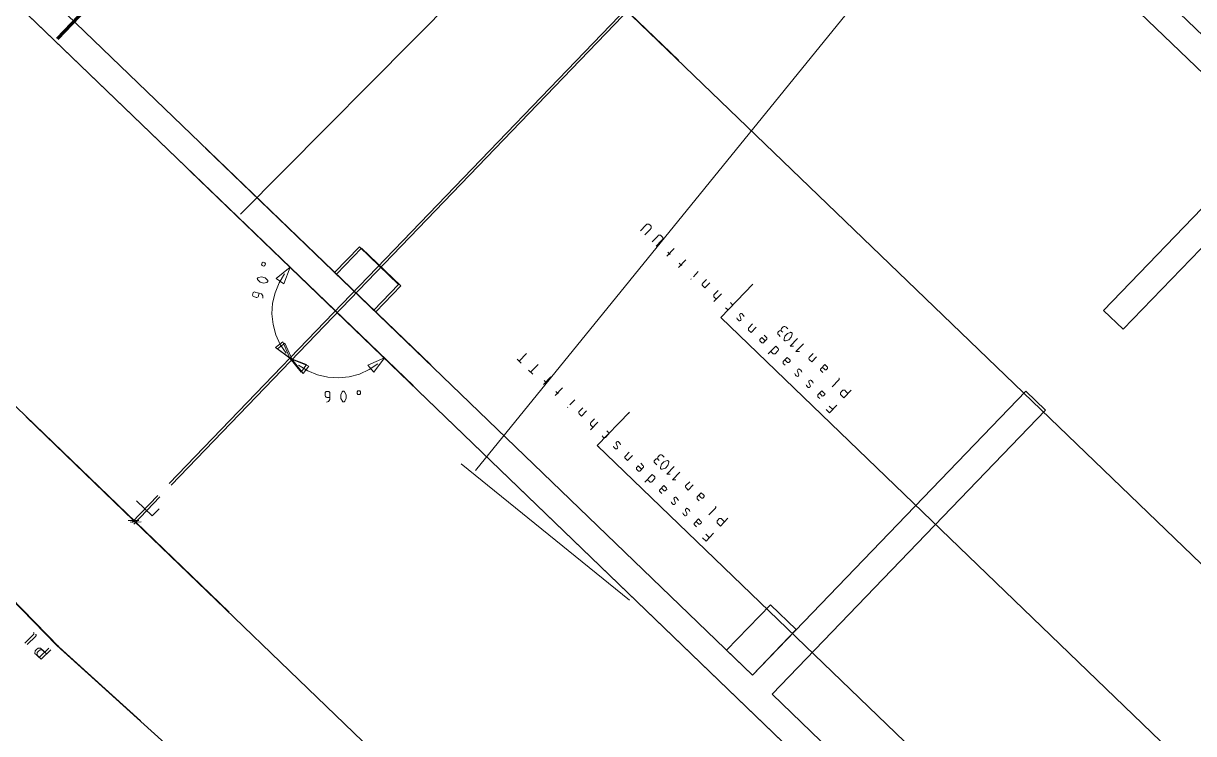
# Model space of a CAD drawing. Header units: metres. Extents: x 2680829 to 2680940, y 1252358 to 1252483.
# Drawn here: x 2680855.52 to 2680866.26, y 1252381.97 to 1252388.48 of the extents above; entities that cross this region are included whole.
import ezdxf

# ---------------------------------------------------------------- set-up
doc = ezdxf.new("R2010")
doc.units = ezdxf.units.M
doc.layers.add('bemassung', color=7, linetype='Continuous', lineweight=13)
doc.layers.add('etappierung', color=7, linetype='Continuous')
doc.layers.add('geometrie', color=7, linetype='Continuous')

msp = doc.modelspace()

# ---------------------------------------------------------------- linework, layer by layer
at = {"layer": 'bemassung', "color": 1, "lineweight": 18}
for p, q in [((2680859.671, 1252384.381), (2680863.253, 1252388.792)), ((2680861.082, 1252383.19), (2680859.539, 1252384.443))]:
    msp.add_line(p, q, dxfattribs=at)
at = {"layer": 'bemassung'}
for p, q in [((2680861.233, 1252386.632), (2680861.184, 1252386.581)), ((2680861.244, 1252386.643), (2680861.233, 1252386.632)), ((2680861.261, 1252386.643), (2680861.244, 1252386.643)), ((2680861.272, 1252386.633), (2680861.261, 1252386.643)), ((2680861.282, 1252386.622), (2680861.272, 1252386.633)), ((2680861.283, 1252386.605), (2680861.282, 1252386.622)), ((2680861.223, 1252386.543), (2680861.272, 1252386.594)), ((2680861.272, 1252386.594), (2680861.283, 1252386.605)), ((2680861.339, 1252386.53), (2680861.29, 1252386.479)), ((2680861.35, 1252386.541), (2680861.339, 1252386.53)), ((2680861.367, 1252386.541), (2680861.35, 1252386.541)), ((2680861.378, 1252386.531), (2680861.367, 1252386.541)), ((2680861.388, 1252386.52), (2680861.378, 1252386.531)), ((2680861.389, 1252386.503), (2680861.388, 1252386.52)), ((2680861.329, 1252386.441), (2680861.378, 1252386.492)), ((2680861.378, 1252386.492), (2680861.389, 1252386.503)), ((2680861.495, 1252386.417), (2680861.427, 1252386.347)), ((2680861.458, 1252386.363), (2680861.434, 1252386.385)), ((2680861.601, 1252386.315), (2680861.533, 1252386.245)), ((2680857.707, 1252386.279), (2680857.705, 1252386.27)), ((2680857.705, 1252386.27), (2680857.71, 1252386.261)), ((2680857.71, 1252386.287), (2680857.707, 1252386.279)), ((2680857.719, 1252386.292), (2680857.71, 1252386.287)), ((2680857.71, 1252386.261), (2680857.718, 1252386.258)), ((2680857.718, 1252386.258), (2680857.727, 1252386.256)), ((2680857.728, 1252386.29), (2680857.719, 1252386.292)), ((2680857.727, 1252386.256), (2680857.736, 1252386.261)), ((2680857.736, 1252386.287), (2680857.728, 1252386.29)), ((2680857.741, 1252386.278), (2680857.736, 1252386.287)), ((2680857.736, 1252386.261), (2680857.739, 1252386.269)), ((2680857.739, 1252386.269), (2680857.741, 1252386.278)), ((2680861.564, 1252386.261), (2680861.54, 1252386.283)), ((2680861.715, 1252386.206), (2680861.67, 1252386.159)), ((2680857.667, 1252386.143), (2680857.666, 1252386.139)), ((2680857.666, 1252386.139), (2680857.667, 1252386.134)), ((2680857.669, 1252386.147), (2680857.667, 1252386.143)), ((2680857.667, 1252386.134), (2680857.67, 1252386.131)), ((2680857.672, 1252386.15), (2680857.669, 1252386.147)), ((2680857.67, 1252386.131), (2680857.692, 1252386.109)), ((2680857.676, 1252386.152), (2680857.672, 1252386.15)), ((2680857.706, 1252386.158), (2680857.676, 1252386.152)), ((2680857.692, 1252386.109), (2680857.723, 1252386.1)), ((2680857.737, 1252386.149), (2680857.706, 1252386.158)), ((2680857.723, 1252386.1), (2680857.753, 1252386.106)), ((2680857.759, 1252386.127), (2680857.737, 1252386.149)), ((2680857.753, 1252386.106), (2680857.757, 1252386.108)), ((2680857.757, 1252386.108), (2680857.76, 1252386.111)), ((2680857.762, 1252386.124), (2680857.759, 1252386.127)), ((2680857.76, 1252386.111), (2680857.762, 1252386.115)), ((2680857.763, 1252386.119), (2680857.762, 1252386.124)), ((2680857.762, 1252386.115), (2680857.763, 1252386.119)), ((2680861.651, 1252386.139), (2680861.647, 1252386.135)), ((2680861.751, 1252386.091), (2680861.753, 1252386.095)), ((2680861.751, 1252386.087), (2680861.751, 1252386.091)), ((2680861.751, 1252386.083), (2680861.751, 1252386.087)), ((2680861.753, 1252386.078), (2680861.751, 1252386.083)), ((2680861.753, 1252386.095), (2680861.756, 1252386.099)), ((2680861.756, 1252386.099), (2680861.79, 1252386.134)), ((2680861.821, 1252386.104), (2680861.776, 1252386.057)), ((2680857.622, 1252385.99), (2680857.626, 1252386.002)), ((2680857.629, 1252385.978), (2680857.622, 1252385.99)), ((2680857.626, 1252386.002), (2680857.629, 1252386.013)), ((2680857.629, 1252386.013), (2680857.641, 1252386.02)), ((2680857.641, 1252385.974), (2680857.629, 1252385.978)), ((2680857.641, 1252386.02), (2680857.653, 1252386.016)), ((2680857.651, 1252385.971), (2680857.641, 1252385.974)), ((2680857.653, 1252386.016), (2680857.684, 1252386.007)), ((2680857.668, 1252385.973), (2680857.663, 1252385.97)), ((2680857.673, 1252385.976), (2680857.668, 1252385.973)), ((2680857.677, 1252385.981), (2680857.673, 1252385.976)), ((2680857.678, 1252385.986), (2680857.677, 1252385.981)), ((2680857.684, 1252386.007), (2680857.678, 1252385.986)), ((2680857.684, 1252386.007), (2680857.704, 1252386.001)), ((2680857.704, 1252386.001), (2680857.717, 1252385.984)), ((2680857.717, 1252385.984), (2680857.717, 1252385.963)), ((2680861.756, 1252386.075), (2680861.753, 1252386.078)), ((2680861.776, 1252386.057), (2680861.756, 1252386.075)), ((2680861.857, 1252385.989), (2680861.859, 1252385.993)), ((2680861.857, 1252385.985), (2680861.857, 1252385.989)), ((2680861.857, 1252385.98), (2680861.857, 1252385.985)), ((2680861.859, 1252385.976), (2680861.857, 1252385.98)), ((2680861.927, 1252386.002), (2680861.859, 1252385.931)), ((2680861.859, 1252385.993), (2680861.862, 1252385.996)), ((2680861.862, 1252385.973), (2680861.859, 1252385.976)), ((2680861.862, 1252385.996), (2680861.896, 1252386.032)), ((2680861.882, 1252385.954), (2680861.862, 1252385.973)), ((2680857.657, 1252385.97), (2680857.651, 1252385.971)), ((2680857.663, 1252385.97), (2680857.657, 1252385.97)), ((2680861.964, 1252385.875), (2680861.976, 1252385.864)), ((2680861.999, 1252385.864), (2680862.022, 1252385.888)), ((2680862.021, 1252385.911), (2680862.01, 1252385.922)), ((2680862.025, 1252385.908), (2680862.021, 1252385.911)), ((2680862.022, 1252385.888), (2680862.025, 1252385.891)), ((2680862.026, 1252385.904), (2680862.025, 1252385.908)), ((2680862.025, 1252385.891), (2680862.026, 1252385.895)), ((2680862.026, 1252385.899), (2680862.026, 1252385.904)), ((2680862.026, 1252385.895), (2680862.026, 1252385.899)), ((2680861.976, 1252385.864), (2680861.979, 1252385.861)), ((2680861.979, 1252385.861), (2680861.983, 1252385.859)), ((2680861.983, 1252385.859), (2680861.988, 1252385.859)), ((2680861.988, 1252385.859), (2680861.992, 1252385.859)), ((2680861.992, 1252385.859), (2680861.996, 1252385.861)), ((2680861.996, 1252385.861), (2680861.999, 1252385.864)), ((2680862.073, 1252385.773), (2680862.07, 1252385.781)), ((2680862.078, 1252385.766), (2680862.073, 1252385.773)), ((2680862.084, 1252385.76), (2680862.078, 1252385.766)), ((2680862.089, 1252385.755), (2680862.084, 1252385.76)), ((2680862.095, 1252385.816), (2680862.093, 1252385.81)), ((2680862.093, 1252385.81), (2680862.095, 1252385.804)), ((2680862.101, 1252385.82), (2680862.095, 1252385.816)), ((2680862.095, 1252385.804), (2680862.106, 1252385.774)), ((2680862.101, 1252385.758), (2680862.096, 1252385.755)), ((2680862.106, 1252385.823), (2680862.101, 1252385.82)), ((2680862.106, 1252385.762), (2680862.101, 1252385.758)), ((2680862.113, 1252385.823), (2680862.106, 1252385.823)), ((2680862.106, 1252385.774), (2680862.108, 1252385.768)), ((2680862.108, 1252385.768), (2680862.106, 1252385.762)), ((2680862.118, 1252385.818), (2680862.113, 1252385.823)), ((2680862.125, 1252385.811), (2680862.118, 1252385.818)), ((2680862.131, 1252385.803), (2680862.125, 1252385.811)), ((2680862.135, 1252385.793), (2680862.131, 1252385.803)), ((2680862.096, 1252385.755), (2680862.089, 1252385.755)), ((2680862.175, 1252385.683), (2680862.177, 1252385.687)), ((2680862.175, 1252385.679), (2680862.175, 1252385.683)), ((2680862.175, 1252385.674), (2680862.175, 1252385.679)), ((2680862.177, 1252385.67), (2680862.175, 1252385.674)), ((2680862.177, 1252385.687), (2680862.18, 1252385.69)), ((2680862.18, 1252385.667), (2680862.177, 1252385.67)), ((2680862.18, 1252385.69), (2680862.214, 1252385.726)), ((2680862.2, 1252385.648), (2680862.18, 1252385.667)), ((2680862.245, 1252385.695), (2680862.2, 1252385.648)), ((2680862.444, 1252385.647), (2680862.452, 1252385.656)), ((2680862.452, 1252385.656), (2680862.461, 1252385.664)), ((2680862.461, 1252385.664), (2680862.474, 1252385.665)), ((2680862.474, 1252385.665), (2680862.483, 1252385.656)), ((2680862.476, 1252385.677), (2680862.478, 1252385.683)), ((2680862.476, 1252385.672), (2680862.476, 1252385.677)), ((2680862.476, 1252385.666), (2680862.476, 1252385.672)), ((2680862.479, 1252385.66), (2680862.476, 1252385.666)), ((2680862.478, 1252385.683), (2680862.482, 1252385.687)), ((2680862.483, 1252385.656), (2680862.479, 1252385.66)), ((2680862.482, 1252385.687), (2680862.49, 1252385.695)), ((2680862.491, 1252385.649), (2680862.483, 1252385.656)), ((2680862.49, 1252385.695), (2680862.494, 1252385.699)), ((2680862.494, 1252385.699), (2680862.499, 1252385.702)), ((2680862.499, 1252385.702), (2680862.505, 1252385.702)), ((2680862.505, 1252385.702), (2680862.511, 1252385.702)), ((2680862.511, 1252385.702), (2680862.517, 1252385.7)), ((2680862.517, 1252385.7), (2680862.521, 1252385.696)), ((2680862.521, 1252385.696), (2680862.536, 1252385.68)), ((2680862.281, 1252385.583), (2680862.289, 1252385.592)), ((2680862.281, 1252385.57), (2680862.281, 1252385.583)), ((2680862.29, 1252385.561), (2680862.281, 1252385.57)), ((2680862.289, 1252385.592), (2680862.297, 1252385.6)), ((2680862.299, 1252385.553), (2680862.29, 1252385.561)), ((2680862.297, 1252385.6), (2680862.328, 1252385.57)), ((2680862.313, 1252385.553), (2680862.299, 1252385.553)), ((2680862.321, 1252385.562), (2680862.313, 1252385.553)), ((2680862.32, 1252385.624), (2680862.339, 1252385.605)), ((2680862.34, 1252385.582), (2680862.321, 1252385.562)), ((2680862.339, 1252385.605), (2680862.342, 1252385.602)), ((2680862.343, 1252385.585), (2680862.34, 1252385.582)), ((2680862.342, 1252385.602), (2680862.344, 1252385.597)), ((2680862.344, 1252385.589), (2680862.343, 1252385.585)), ((2680862.344, 1252385.597), (2680862.344, 1252385.593)), ((2680862.344, 1252385.593), (2680862.344, 1252385.589)), ((2680862.444, 1252385.633), (2680862.444, 1252385.647)), ((2680862.453, 1252385.625), (2680862.444, 1252385.633)), ((2680862.468, 1252385.61), (2680862.453, 1252385.625)), ((2680862.502, 1252385.585), (2680862.501, 1252385.581)), ((2680862.501, 1252385.581), (2680862.503, 1252385.577)), ((2680862.51, 1252385.615), (2680862.502, 1252385.585)), ((2680862.503, 1252385.577), (2680862.506, 1252385.574)), ((2680862.506, 1252385.574), (2680862.509, 1252385.571)), ((2680862.509, 1252385.571), (2680862.513, 1252385.57)), ((2680862.533, 1252385.639), (2680862.51, 1252385.615)), ((2680862.513, 1252385.57), (2680862.517, 1252385.57)), ((2680862.517, 1252385.57), (2680862.547, 1252385.58)), ((2680862.562, 1252385.648), (2680862.533, 1252385.639)), ((2680862.547, 1252385.58), (2680862.569, 1252385.603)), ((2680862.559, 1252385.523), (2680862.627, 1252385.593)), ((2680862.566, 1252385.649), (2680862.562, 1252385.648)), ((2680862.571, 1252385.647), (2680862.566, 1252385.649)), ((2680862.569, 1252385.603), (2680862.578, 1252385.633)), ((2680862.574, 1252385.645), (2680862.571, 1252385.647)), ((2680862.577, 1252385.642), (2680862.574, 1252385.645)), ((2680862.578, 1252385.637), (2680862.577, 1252385.642)), ((2680862.578, 1252385.633), (2680862.578, 1252385.637)), ((2680860.07, 1252385.385), (2680860.138, 1252385.456)), ((2680862.358, 1252385.451), (2680862.426, 1252385.521)), ((2680862.4, 1252385.455), (2680862.38, 1252385.474)), ((2680862.403, 1252385.452), (2680862.4, 1252385.455)), ((2680862.407, 1252385.451), (2680862.403, 1252385.452)), ((2680862.412, 1252385.451), (2680862.407, 1252385.451)), ((2680862.416, 1252385.451), (2680862.412, 1252385.451)), ((2680862.42, 1252385.453), (2680862.416, 1252385.451)), ((2680862.423, 1252385.456), (2680862.42, 1252385.453)), ((2680862.446, 1252385.479), (2680862.423, 1252385.456)), ((2680862.426, 1252385.521), (2680862.445, 1252385.503)), ((2680862.445, 1252385.503), (2680862.448, 1252385.5)), ((2680862.449, 1252385.483), (2680862.446, 1252385.479)), ((2680862.448, 1252385.5), (2680862.45, 1252385.495)), ((2680862.45, 1252385.487), (2680862.449, 1252385.483)), ((2680862.45, 1252385.495), (2680862.45, 1252385.491)), ((2680862.45, 1252385.491), (2680862.45, 1252385.487)), ((2680862.59, 1252385.523), (2680862.559, 1252385.523)), ((2680862.612, 1252385.472), (2680862.68, 1252385.542)), ((2680862.643, 1252385.472), (2680862.612, 1252385.472)), ((2680862.736, 1252385.42), (2680862.77, 1252385.455)), ((2680860.09, 1252385.366), (2680860.051, 1252385.404)), ((2680860.176, 1252385.283), (2680860.244, 1252385.354)), ((2680862.493, 1252385.377), (2680862.495, 1252385.381)), ((2680862.493, 1252385.372), (2680862.493, 1252385.377)), ((2680862.493, 1252385.368), (2680862.493, 1252385.372)), ((2680862.495, 1252385.364), (2680862.493, 1252385.368)), ((2680862.495, 1252385.381), (2680862.498, 1252385.384)), ((2680862.498, 1252385.361), (2680862.495, 1252385.364)), ((2680862.498, 1252385.384), (2680862.532, 1252385.419)), ((2680862.514, 1252385.346), (2680862.498, 1252385.361)), ((2680862.529, 1252385.377), (2680862.509, 1252385.396)), ((2680862.535, 1252385.371), (2680862.529, 1252385.377)), ((2680862.532, 1252385.419), (2680862.551, 1252385.4)), ((2680862.546, 1252385.371), (2680862.535, 1252385.371)), ((2680862.552, 1252385.377), (2680862.546, 1252385.371)), ((2680862.551, 1252385.4), (2680862.558, 1252385.394)), ((2680862.558, 1252385.384), (2680862.552, 1252385.377)), ((2680862.558, 1252385.394), (2680862.558, 1252385.384)), ((2680862.731, 1252385.413), (2680862.733, 1252385.417)), ((2680862.731, 1252385.409), (2680862.731, 1252385.413)), ((2680862.732, 1252385.404), (2680862.731, 1252385.409)), ((2680862.733, 1252385.4), (2680862.732, 1252385.404)), ((2680862.733, 1252385.417), (2680862.736, 1252385.42)), ((2680862.736, 1252385.397), (2680862.733, 1252385.4)), ((2680862.756, 1252385.378), (2680862.736, 1252385.397)), ((2680862.801, 1252385.425), (2680862.756, 1252385.378)), ((2680862.842, 1252385.318), (2680862.876, 1252385.353)), ((2680862.873, 1252385.311), (2680862.853, 1252385.33)), ((2680862.876, 1252385.353), (2680862.896, 1252385.335)), ((2680862.896, 1252385.335), (2680862.902, 1252385.328)), ((2680860.196, 1252385.264), (2680860.157, 1252385.302)), ((2680860.362, 1252385.24), (2680860.294, 1252385.17)), ((2680862.603, 1252385.262), (2680862.6, 1252385.27)), ((2680862.608, 1252385.255), (2680862.603, 1252385.262)), ((2680862.614, 1252385.249), (2680862.608, 1252385.255)), ((2680862.619, 1252385.245), (2680862.614, 1252385.249)), ((2680862.626, 1252385.244), (2680862.619, 1252385.245)), ((2680862.625, 1252385.306), (2680862.623, 1252385.299)), ((2680862.623, 1252385.299), (2680862.625, 1252385.293)), ((2680862.631, 1252385.309), (2680862.625, 1252385.306)), ((2680862.625, 1252385.293), (2680862.636, 1252385.264)), ((2680862.631, 1252385.248), (2680862.626, 1252385.244)), ((2680862.636, 1252385.313), (2680862.631, 1252385.309)), ((2680862.636, 1252385.251), (2680862.631, 1252385.248)), ((2680862.643, 1252385.312), (2680862.636, 1252385.313)), ((2680862.636, 1252385.264), (2680862.638, 1252385.258)), ((2680862.638, 1252385.258), (2680862.636, 1252385.251)), ((2680862.648, 1252385.308), (2680862.643, 1252385.312)), ((2680862.655, 1252385.301), (2680862.648, 1252385.308)), ((2680862.661, 1252385.292), (2680862.655, 1252385.301)), ((2680862.665, 1252385.283), (2680862.661, 1252385.292)), ((2680862.837, 1252385.311), (2680862.839, 1252385.315)), ((2680862.837, 1252385.306), (2680862.837, 1252385.311)), ((2680862.838, 1252385.302), (2680862.837, 1252385.306)), ((2680862.839, 1252385.298), (2680862.838, 1252385.302)), ((2680862.839, 1252385.315), (2680862.842, 1252385.318)), ((2680862.842, 1252385.295), (2680862.839, 1252385.298)), ((2680862.858, 1252385.28), (2680862.842, 1252385.295)), ((2680862.879, 1252385.305), (2680862.873, 1252385.311)), ((2680862.89, 1252385.305), (2680862.879, 1252385.305)), ((2680862.896, 1252385.311), (2680862.89, 1252385.305)), ((2680862.902, 1252385.318), (2680862.896, 1252385.311)), ((2680862.902, 1252385.328), (2680862.902, 1252385.318)), ((2680863.008, 1252385.227), (2680863.006, 1252385.229)), ((2680863.009, 1252385.224), (2680863.008, 1252385.227)), ((2680863.009, 1252385.221), (2680863.009, 1252385.224)), ((2680863.009, 1252385.218), (2680863.009, 1252385.221)), ((2680860.324, 1252385.186), (2680860.301, 1252385.208)), ((2680860.468, 1252385.138), (2680860.4, 1252385.068)), ((2680862.709, 1252385.16), (2680862.706, 1252385.168)), ((2680862.714, 1252385.153), (2680862.709, 1252385.16)), ((2680862.72, 1252385.147), (2680862.714, 1252385.153)), ((2680862.724, 1252385.143), (2680862.72, 1252385.147)), ((2680862.732, 1252385.142), (2680862.724, 1252385.143)), ((2680862.731, 1252385.204), (2680862.729, 1252385.197)), ((2680862.729, 1252385.197), (2680862.731, 1252385.191)), ((2680862.737, 1252385.207), (2680862.731, 1252385.204)), ((2680862.731, 1252385.191), (2680862.742, 1252385.162)), ((2680862.737, 1252385.146), (2680862.732, 1252385.142)), ((2680862.742, 1252385.211), (2680862.737, 1252385.207)), ((2680862.742, 1252385.149), (2680862.737, 1252385.146)), ((2680862.749, 1252385.21), (2680862.742, 1252385.211)), ((2680862.742, 1252385.162), (2680862.744, 1252385.156)), ((2680862.744, 1252385.156), (2680862.742, 1252385.149)), ((2680862.754, 1252385.206), (2680862.749, 1252385.21)), ((2680862.761, 1252385.199), (2680862.754, 1252385.206)), ((2680862.767, 1252385.19), (2680862.761, 1252385.199)), ((2680862.771, 1252385.181), (2680862.767, 1252385.19)), ((2680862.945, 1252385.15), (2680863.006, 1252385.213)), ((2680863.006, 1252385.213), (2680863.008, 1252385.215)), ((2680863.008, 1252385.215), (2680863.009, 1252385.218)), ((2680863.031, 1252385.106), (2680863.041, 1252385.117)), ((2680863.041, 1252385.117), (2680863.059, 1252385.117)), ((2680863.119, 1252385.119), (2680863.051, 1252385.048)), ((2680863.059, 1252385.117), (2680863.07, 1252385.107)), ((2680858.288, 1252385.096), (2680858.298, 1252385.106)), ((2680858.288, 1252385.084), (2680858.288, 1252385.096)), ((2680858.288, 1252385.073), (2680858.288, 1252385.084)), ((2680858.289, 1252385.067), (2680858.288, 1252385.073)), ((2680858.291, 1252385.061), (2680858.289, 1252385.067)), ((2680858.295, 1252385.057), (2680858.291, 1252385.061)), ((2680858.299, 1252385.053), (2680858.295, 1252385.057)), ((2680858.298, 1252385.106), (2680858.31, 1252385.106)), ((2680858.305, 1252385.051), (2680858.299, 1252385.053)), ((2680858.32, 1252385.014), (2680858.301, 1252385.007)), ((2680858.311, 1252385.051), (2680858.305, 1252385.051)), ((2680858.31, 1252385.106), (2680858.322, 1252385.106)), ((2680858.332, 1252385.052), (2680858.311, 1252385.051)), ((2680858.333, 1252385.032), (2680858.32, 1252385.014)), ((2680858.322, 1252385.106), (2680858.332, 1252385.096)), ((2680858.332, 1252385.096), (2680858.332, 1252385.084)), ((2680858.332, 1252385.084), (2680858.332, 1252385.052)), ((2680858.332, 1252385.052), (2680858.333, 1252385.032)), ((2680858.446, 1252385.103), (2680858.432, 1252385.075)), ((2680858.432, 1252385.075), (2680858.433, 1252385.043)), ((2680858.433, 1252385.043), (2680858.448, 1252385.016)), ((2680858.448, 1252385.106), (2680858.446, 1252385.103)), ((2680858.452, 1252385.108), (2680858.448, 1252385.106)), ((2680858.448, 1252385.016), (2680858.45, 1252385.012)), ((2680858.45, 1252385.012), (2680858.454, 1252385.01)), ((2680858.457, 1252385.109), (2680858.452, 1252385.108)), ((2680858.454, 1252385.01), (2680858.459, 1252385.01)), ((2680858.461, 1252385.109), (2680858.457, 1252385.109)), ((2680858.459, 1252385.01), (2680858.463, 1252385.011)), ((2680858.465, 1252385.107), (2680858.461, 1252385.109)), ((2680858.463, 1252385.011), (2680858.467, 1252385.013)), ((2680858.468, 1252385.103), (2680858.465, 1252385.107)), ((2680858.467, 1252385.013), (2680858.469, 1252385.016)), ((2680858.483, 1252385.076), (2680858.468, 1252385.103)), ((2680858.469, 1252385.016), (2680858.483, 1252385.044)), ((2680858.483, 1252385.044), (2680858.483, 1252385.076)), ((2680858.589, 1252385.111), (2680858.582, 1252385.104)), ((2680858.582, 1252385.104), (2680858.582, 1252385.095)), ((2680858.582, 1252385.095), (2680858.583, 1252385.086)), ((2680858.583, 1252385.086), (2680858.59, 1252385.078)), ((2680858.598, 1252385.111), (2680858.589, 1252385.111)), ((2680858.59, 1252385.078), (2680858.599, 1252385.079)), ((2680858.607, 1252385.111), (2680858.598, 1252385.111)), ((2680858.599, 1252385.079), (2680858.608, 1252385.079)), ((2680858.615, 1252385.104), (2680858.607, 1252385.111)), ((2680858.608, 1252385.079), (2680858.615, 1252385.086)), ((2680858.615, 1252385.095), (2680858.615, 1252385.104)), ((2680858.615, 1252385.086), (2680858.615, 1252385.095)), ((2680860.43, 1252385.084), (2680860.407, 1252385.106)), ((2680860.582, 1252385.029), (2680860.536, 1252384.982)), ((2680862.811, 1252385.071), (2680862.813, 1252385.075)), ((2680862.811, 1252385.066), (2680862.811, 1252385.071)), ((2680862.811, 1252385.062), (2680862.811, 1252385.066)), ((2680862.813, 1252385.058), (2680862.811, 1252385.062)), ((2680862.813, 1252385.075), (2680862.816, 1252385.078)), ((2680862.816, 1252385.055), (2680862.813, 1252385.058)), ((2680862.816, 1252385.078), (2680862.85, 1252385.113)), ((2680862.832, 1252385.04), (2680862.816, 1252385.055)), ((2680862.847, 1252385.071), (2680862.827, 1252385.09)), ((2680862.853, 1252385.064), (2680862.847, 1252385.071)), ((2680862.85, 1252385.113), (2680862.869, 1252385.094)), ((2680862.863, 1252385.065), (2680862.853, 1252385.064)), ((2680862.87, 1252385.071), (2680862.863, 1252385.065)), ((2680862.869, 1252385.094), (2680862.876, 1252385.088)), ((2680862.876, 1252385.078), (2680862.87, 1252385.071)), ((2680862.876, 1252385.088), (2680862.876, 1252385.078)), ((2680863.021, 1252385.095), (2680863.031, 1252385.106)), ((2680863.021, 1252385.078), (2680863.021, 1252385.095)), ((2680863.032, 1252385.067), (2680863.021, 1252385.078)), ((2680863.051, 1252385.048), (2680863.032, 1252385.067)), ((2680863.07, 1252385.107), (2680863.089, 1252385.088)), ((2680860.518, 1252384.962), (2680860.514, 1252384.958)), ((2680860.618, 1252384.914), (2680860.619, 1252384.918)), ((2680860.618, 1252384.91), (2680860.618, 1252384.914)), ((2680860.618, 1252384.906), (2680860.618, 1252384.91)), ((2680860.62, 1252384.901), (2680860.618, 1252384.906)), ((2680860.619, 1252384.918), (2680860.622, 1252384.922)), ((2680860.623, 1252384.898), (2680860.62, 1252384.901)), ((2680860.622, 1252384.922), (2680860.656, 1252384.957)), ((2680860.688, 1252384.927), (2680860.642, 1252384.88)), ((2680862.919, 1252384.91), (2680862.888, 1252384.94)), ((2680862.949, 1252384.942), (2680862.918, 1252384.972)), ((2680862.987, 1252384.981), (2680862.919, 1252384.91)), ((2680860.642, 1252384.88), (2680860.623, 1252384.898)), ((2680860.724, 1252384.812), (2680860.725, 1252384.816)), ((2680860.724, 1252384.808), (2680860.724, 1252384.812)), ((2680860.724, 1252384.804), (2680860.724, 1252384.808)), ((2680860.726, 1252384.799), (2680860.724, 1252384.804)), ((2680860.725, 1252384.816), (2680860.728, 1252384.82)), ((2680860.794, 1252384.825), (2680860.726, 1252384.754)), ((2680860.729, 1252384.796), (2680860.726, 1252384.799)), ((2680860.728, 1252384.82), (2680860.762, 1252384.855)), ((2680860.748, 1252384.778), (2680860.729, 1252384.796)), ((2680860.831, 1252384.698), (2680860.843, 1252384.687)), ((2680860.843, 1252384.687), (2680860.846, 1252384.684)), ((2680860.846, 1252384.684), (2680860.85, 1252384.682)), ((2680860.859, 1252384.682), (2680860.863, 1252384.684)), ((2680860.863, 1252384.684), (2680860.866, 1252384.687)), ((2680860.866, 1252384.687), (2680860.888, 1252384.711)), ((2680860.888, 1252384.734), (2680860.876, 1252384.745)), ((2680860.891, 1252384.731), (2680860.888, 1252384.734)), ((2680860.888, 1252384.711), (2680860.891, 1252384.714)), ((2680860.893, 1252384.727), (2680860.891, 1252384.731)), ((2680860.891, 1252384.714), (2680860.893, 1252384.718)), ((2680860.893, 1252384.722), (2680860.893, 1252384.727)), ((2680860.893, 1252384.718), (2680860.893, 1252384.722)), ((2680860.85, 1252384.682), (2680860.854, 1252384.682)), ((2680860.854, 1252384.682), (2680860.859, 1252384.682)), ((2680860.94, 1252384.596), (2680860.937, 1252384.604)), ((2680860.945, 1252384.589), (2680860.94, 1252384.596)), ((2680860.951, 1252384.583), (2680860.945, 1252384.589)), ((2680860.955, 1252384.578), (2680860.951, 1252384.583)), ((2680860.962, 1252384.578), (2680860.955, 1252384.578)), ((2680860.962, 1252384.639), (2680860.96, 1252384.633)), ((2680860.96, 1252384.633), (2680860.962, 1252384.627)), ((2680860.967, 1252384.643), (2680860.962, 1252384.639)), ((2680860.962, 1252384.627), (2680860.973, 1252384.597)), ((2680860.968, 1252384.581), (2680860.962, 1252384.578)), ((2680860.973, 1252384.646), (2680860.967, 1252384.643)), ((2680860.973, 1252384.585), (2680860.968, 1252384.581)), ((2680860.98, 1252384.646), (2680860.973, 1252384.646)), ((2680860.973, 1252384.597), (2680860.975, 1252384.591)), ((2680860.975, 1252384.591), (2680860.973, 1252384.585)), ((2680860.984, 1252384.641), (2680860.98, 1252384.646)), ((2680860.992, 1252384.634), (2680860.984, 1252384.641)), ((2680860.998, 1252384.626), (2680860.992, 1252384.634)), ((2680861.002, 1252384.617), (2680860.998, 1252384.626)), ((2680861.042, 1252384.506), (2680861.043, 1252384.51)), ((2680861.042, 1252384.502), (2680861.042, 1252384.506)), ((2680861.042, 1252384.497), (2680861.042, 1252384.502)), ((2680861.044, 1252384.493), (2680861.042, 1252384.497)), ((2680861.043, 1252384.51), (2680861.046, 1252384.513)), ((2680861.047, 1252384.49), (2680861.044, 1252384.493)), ((2680861.046, 1252384.513), (2680861.08, 1252384.549)), ((2680861.066, 1252384.471), (2680861.047, 1252384.49)), ((2680861.112, 1252384.518), (2680861.066, 1252384.471)), ((2680861.31, 1252384.47), (2680861.318, 1252384.478)), ((2680861.31, 1252384.456), (2680861.31, 1252384.47)), ((2680861.318, 1252384.478), (2680861.327, 1252384.487)), ((2680861.327, 1252384.487), (2680861.341, 1252384.487)), ((2680861.341, 1252384.487), (2680861.349, 1252384.479)), ((2680861.343, 1252384.5), (2680861.345, 1252384.506)), ((2680861.343, 1252384.494), (2680861.343, 1252384.5)), ((2680861.343, 1252384.489), (2680861.343, 1252384.494)), ((2680861.345, 1252384.483), (2680861.343, 1252384.489)), ((2680861.345, 1252384.506), (2680861.349, 1252384.51)), ((2680861.349, 1252384.479), (2680861.345, 1252384.483)), ((2680861.349, 1252384.51), (2680861.356, 1252384.518)), ((2680861.357, 1252384.471), (2680861.349, 1252384.479)), ((2680861.356, 1252384.518), (2680861.36, 1252384.522)), ((2680861.36, 1252384.522), (2680861.366, 1252384.524)), ((2680861.366, 1252384.524), (2680861.372, 1252384.524)), ((2680861.372, 1252384.524), (2680861.377, 1252384.525)), ((2680861.377, 1252384.525), (2680861.383, 1252384.522)), ((2680861.383, 1252384.522), (2680861.387, 1252384.518)), ((2680861.387, 1252384.518), (2680861.403, 1252384.503)), ((2680861.428, 1252384.471), (2680861.399, 1252384.461)), ((2680861.433, 1252384.472), (2680861.428, 1252384.471)), ((2680861.437, 1252384.47), (2680861.433, 1252384.472)), ((2680861.44, 1252384.467), (2680861.437, 1252384.47)), ((2680861.148, 1252384.407), (2680861.156, 1252384.415)), ((2680861.148, 1252384.393), (2680861.148, 1252384.407)), ((2680861.157, 1252384.384), (2680861.148, 1252384.393)), ((2680861.156, 1252384.415), (2680861.164, 1252384.423)), ((2680861.165, 1252384.376), (2680861.157, 1252384.384)), ((2680861.164, 1252384.423), (2680861.195, 1252384.393)), ((2680861.179, 1252384.376), (2680861.165, 1252384.376)), ((2680861.188, 1252384.385), (2680861.179, 1252384.376)), ((2680861.186, 1252384.447), (2680861.206, 1252384.428)), ((2680861.206, 1252384.405), (2680861.188, 1252384.385)), ((2680861.206, 1252384.428), (2680861.209, 1252384.425)), ((2680861.209, 1252384.408), (2680861.206, 1252384.405)), ((2680861.209, 1252384.425), (2680861.211, 1252384.421)), ((2680861.211, 1252384.412), (2680861.209, 1252384.408)), ((2680861.211, 1252384.421), (2680861.211, 1252384.416)), ((2680861.211, 1252384.416), (2680861.211, 1252384.412)), ((2680861.319, 1252384.448), (2680861.31, 1252384.456)), ((2680861.335, 1252384.433), (2680861.319, 1252384.448)), ((2680861.368, 1252384.408), (2680861.367, 1252384.404)), ((2680861.367, 1252384.404), (2680861.369, 1252384.4)), ((2680861.376, 1252384.438), (2680861.368, 1252384.408)), ((2680861.369, 1252384.4), (2680861.372, 1252384.397)), ((2680861.372, 1252384.397), (2680861.375, 1252384.394)), ((2680861.375, 1252384.394), (2680861.379, 1252384.392)), ((2680861.399, 1252384.461), (2680861.376, 1252384.438)), ((2680861.379, 1252384.392), (2680861.384, 1252384.393)), ((2680861.384, 1252384.393), (2680861.413, 1252384.403)), ((2680861.413, 1252384.403), (2680861.436, 1252384.426)), ((2680861.425, 1252384.346), (2680861.493, 1252384.416)), ((2680861.436, 1252384.426), (2680861.444, 1252384.456)), ((2680861.443, 1252384.464), (2680861.44, 1252384.467)), ((2680861.445, 1252384.46), (2680861.443, 1252384.464)), ((2680861.444, 1252384.456), (2680861.445, 1252384.46)), ((2680861.478, 1252384.295), (2680861.546, 1252384.365)), ((2680861.224, 1252384.274), (2680861.292, 1252384.345)), ((2680861.267, 1252384.279), (2680861.247, 1252384.297)), ((2680861.27, 1252384.276), (2680861.267, 1252384.279)), ((2680861.274, 1252384.274), (2680861.27, 1252384.276)), ((2680861.278, 1252384.274), (2680861.274, 1252384.274)), ((2680861.283, 1252384.274), (2680861.278, 1252384.274)), ((2680861.287, 1252384.276), (2680861.283, 1252384.274)), ((2680861.29, 1252384.279), (2680861.287, 1252384.276)), ((2680861.312, 1252384.303), (2680861.29, 1252384.279)), ((2680861.292, 1252384.345), (2680861.312, 1252384.326)), ((2680861.312, 1252384.326), (2680861.315, 1252384.323)), ((2680861.315, 1252384.306), (2680861.312, 1252384.303)), ((2680861.315, 1252384.323), (2680861.317, 1252384.318)), ((2680861.317, 1252384.31), (2680861.315, 1252384.306)), ((2680861.317, 1252384.318), (2680861.317, 1252384.314)), ((2680861.317, 1252384.314), (2680861.317, 1252384.31)), ((2680861.456, 1252384.346), (2680861.425, 1252384.346)), ((2680861.509, 1252384.295), (2680861.478, 1252384.295)), ((2680861.602, 1252384.243), (2680861.636, 1252384.278)), ((2680861.36, 1252384.2), (2680861.361, 1252384.204)), ((2680861.36, 1252384.195), (2680861.36, 1252384.2)), ((2680861.36, 1252384.191), (2680861.36, 1252384.195)), ((2680861.362, 1252384.187), (2680861.36, 1252384.191)), ((2680861.361, 1252384.204), (2680861.364, 1252384.207)), ((2680861.365, 1252384.184), (2680861.362, 1252384.187)), ((2680861.364, 1252384.207), (2680861.398, 1252384.242)), ((2680861.38, 1252384.169), (2680861.365, 1252384.184)), ((2680861.395, 1252384.2), (2680861.376, 1252384.219)), ((2680861.402, 1252384.194), (2680861.395, 1252384.2)), ((2680861.398, 1252384.242), (2680861.418, 1252384.224)), ((2680861.412, 1252384.194), (2680861.402, 1252384.194)), ((2680861.418, 1252384.2), (2680861.412, 1252384.194)), ((2680861.418, 1252384.224), (2680861.424, 1252384.217)), ((2680861.425, 1252384.207), (2680861.418, 1252384.2)), ((2680861.424, 1252384.217), (2680861.425, 1252384.207)), ((2680861.598, 1252384.236), (2680861.599, 1252384.24)), ((2680861.598, 1252384.231), (2680861.598, 1252384.236)), ((2680861.598, 1252384.227), (2680861.598, 1252384.231)), ((2680861.6, 1252384.223), (2680861.598, 1252384.227)), ((2680861.599, 1252384.24), (2680861.602, 1252384.243)), ((2680861.603, 1252384.22), (2680861.6, 1252384.223)), ((2680861.622, 1252384.201), (2680861.603, 1252384.22)), ((2680861.668, 1252384.248), (2680861.622, 1252384.201)), ((2680861.708, 1252384.141), (2680861.742, 1252384.176)), ((2680861.739, 1252384.134), (2680861.72, 1252384.153)), ((2680861.742, 1252384.176), (2680861.762, 1252384.157)), ((2680861.762, 1252384.157), (2680861.768, 1252384.151)), ((2680861.768, 1252384.151), (2680861.769, 1252384.141)), ((2680856.557, 1252384.103), (2680856.702, 1252383.964)), ((2680861.47, 1252384.086), (2680861.467, 1252384.093)), ((2680861.474, 1252384.078), (2680861.47, 1252384.086)), ((2680861.481, 1252384.073), (2680861.474, 1252384.078)), ((2680861.485, 1252384.068), (2680861.481, 1252384.073)), ((2680861.492, 1252384.067), (2680861.485, 1252384.068)), ((2680861.492, 1252384.129), (2680861.49, 1252384.122)), ((2680861.49, 1252384.122), (2680861.492, 1252384.116)), ((2680861.497, 1252384.133), (2680861.492, 1252384.129)), ((2680861.492, 1252384.116), (2680861.503, 1252384.087)), ((2680861.497, 1252384.071), (2680861.492, 1252384.067)), ((2680861.503, 1252384.136), (2680861.497, 1252384.133)), ((2680861.503, 1252384.074), (2680861.497, 1252384.071)), ((2680861.51, 1252384.135), (2680861.503, 1252384.136)), ((2680861.503, 1252384.087), (2680861.505, 1252384.081)), ((2680861.505, 1252384.081), (2680861.503, 1252384.074)), ((2680861.514, 1252384.131), (2680861.51, 1252384.135)), ((2680861.522, 1252384.124), (2680861.514, 1252384.131)), ((2680861.528, 1252384.115), (2680861.522, 1252384.124)), ((2680861.532, 1252384.106), (2680861.528, 1252384.115)), ((2680861.704, 1252384.134), (2680861.705, 1252384.138)), ((2680861.704, 1252384.129), (2680861.704, 1252384.134)), ((2680861.704, 1252384.125), (2680861.704, 1252384.129)), ((2680861.706, 1252384.121), (2680861.704, 1252384.125)), ((2680861.705, 1252384.138), (2680861.708, 1252384.141)), ((2680861.709, 1252384.118), (2680861.706, 1252384.121)), ((2680861.724, 1252384.103), (2680861.709, 1252384.118)), ((2680861.746, 1252384.127), (2680861.739, 1252384.134)), ((2680861.756, 1252384.128), (2680861.746, 1252384.127)), ((2680861.762, 1252384.134), (2680861.756, 1252384.128)), ((2680861.769, 1252384.141), (2680861.762, 1252384.134)), ((2680861.874, 1252384.049), (2680861.872, 1252384.051)), ((2680861.875, 1252384.047), (2680861.874, 1252384.049)), ((2680861.874, 1252384.038), (2680861.875, 1252384.041)), ((2680861.875, 1252384.044), (2680861.875, 1252384.047)), ((2680861.875, 1252384.041), (2680861.875, 1252384.044)), ((2680856.702, 1252383.964), (2680856.764, 1252384.028)), ((2680861.576, 1252383.983), (2680861.573, 1252383.991)), ((2680861.58, 1252383.976), (2680861.576, 1252383.983)), ((2680861.587, 1252383.97), (2680861.58, 1252383.976)), ((2680861.591, 1252383.966), (2680861.587, 1252383.97)), ((2680861.598, 1252383.965), (2680861.591, 1252383.966)), ((2680861.598, 1252384.027), (2680861.596, 1252384.02)), ((2680861.596, 1252384.02), (2680861.598, 1252384.014)), ((2680861.603, 1252384.03), (2680861.598, 1252384.027)), ((2680861.598, 1252384.014), (2680861.609, 1252383.985)), ((2680861.603, 1252383.969), (2680861.598, 1252383.965)), ((2680861.609, 1252384.034), (2680861.603, 1252384.03)), ((2680861.609, 1252383.972), (2680861.603, 1252383.969)), ((2680861.616, 1252384.033), (2680861.609, 1252384.034)), ((2680861.609, 1252383.985), (2680861.611, 1252383.979)), ((2680861.611, 1252383.979), (2680861.609, 1252383.972)), ((2680861.62, 1252384.029), (2680861.616, 1252384.033)), ((2680861.627, 1252384.022), (2680861.62, 1252384.029)), ((2680861.634, 1252384.013), (2680861.627, 1252384.022)), ((2680861.638, 1252384.004), (2680861.634, 1252384.013)), ((2680861.682, 1252383.901), (2680861.716, 1252383.936)), ((2680861.716, 1252383.936), (2680861.736, 1252383.917)), ((2680861.812, 1252383.973), (2680861.872, 1252384.036)), ((2680861.872, 1252384.036), (2680861.874, 1252384.038)), ((2680861.897, 1252383.929), (2680861.908, 1252383.939)), ((2680861.908, 1252383.939), (2680861.925, 1252383.94)), ((2680861.986, 1252383.942), (2680861.918, 1252383.871)), ((2680861.925, 1252383.94), (2680861.936, 1252383.929)), ((2680861.678, 1252383.894), (2680861.679, 1252383.898)), ((2680861.678, 1252383.889), (2680861.678, 1252383.894)), ((2680861.678, 1252383.885), (2680861.678, 1252383.889)), ((2680861.68, 1252383.881), (2680861.678, 1252383.885)), ((2680861.679, 1252383.898), (2680861.682, 1252383.901)), ((2680861.683, 1252383.878), (2680861.68, 1252383.881)), ((2680861.698, 1252383.863), (2680861.683, 1252383.878)), ((2680861.713, 1252383.894), (2680861.694, 1252383.913)), ((2680861.72, 1252383.888), (2680861.713, 1252383.894)), ((2680861.73, 1252383.888), (2680861.72, 1252383.888)), ((2680861.736, 1252383.894), (2680861.73, 1252383.888)), ((2680861.736, 1252383.917), (2680861.742, 1252383.911)), ((2680861.743, 1252383.901), (2680861.736, 1252383.894)), ((2680861.742, 1252383.911), (2680861.743, 1252383.901)), ((2680861.887, 1252383.918), (2680861.897, 1252383.929)), ((2680861.887, 1252383.9), (2680861.887, 1252383.918)), ((2680861.898, 1252383.89), (2680861.887, 1252383.9)), ((2680861.918, 1252383.871), (2680861.898, 1252383.89)), ((2680861.936, 1252383.929), (2680861.955, 1252383.91)), ((2680861.786, 1252383.733), (2680861.754, 1252383.764)), ((2680861.816, 1252383.765), (2680861.784, 1252383.795)), ((2680861.854, 1252383.804), (2680861.786, 1252383.733)), ((2680855.533, 1252382.797), (2680855.612, 1252382.874)), ((2680855.553, 1252382.782), (2680855.632, 1252382.859)), ((2680855.614, 1252382.891), (2680855.612, 1252382.893)), ((2680855.612, 1252382.874), (2680855.614, 1252382.877)), ((2680855.616, 1252382.887), (2680855.614, 1252382.891)), ((2680855.614, 1252382.877), (2680855.616, 1252382.88)), ((2680855.616, 1252382.884), (2680855.616, 1252382.887)), ((2680855.616, 1252382.88), (2680855.616, 1252382.884)), ((2680855.634, 1252382.876), (2680855.632, 1252382.879)), ((2680855.632, 1252382.859), (2680855.634, 1252382.862)), ((2680855.636, 1252382.872), (2680855.634, 1252382.876)), ((2680855.634, 1252382.862), (2680855.636, 1252382.865)), ((2680855.636, 1252382.869), (2680855.636, 1252382.872)), ((2680855.636, 1252382.865), (2680855.636, 1252382.869)), ((2680855.639, 1252382.737), (2680855.653, 1252382.751)), ((2680855.653, 1252382.751), (2680855.675, 1252382.75)), ((2680855.751, 1252382.751), (2680855.663, 1252382.664)), ((2680855.675, 1252382.75), (2680855.688, 1252382.737)), ((2680855.625, 1252382.702), (2680855.626, 1252382.724)), ((2680855.639, 1252382.689), (2680855.625, 1252382.702)), ((2680855.626, 1252382.724), (2680855.639, 1252382.737)), ((2680855.663, 1252382.664), (2680855.639, 1252382.689)), ((2680855.646, 1252382.709), (2680855.659, 1252382.722)), ((2680855.646, 1252382.687), (2680855.646, 1252382.709)), ((2680855.659, 1252382.674), (2680855.646, 1252382.687)), ((2680855.659, 1252382.722), (2680855.673, 1252382.736)), ((2680855.683, 1252382.649), (2680855.659, 1252382.674)), ((2680855.673, 1252382.736), (2680855.695, 1252382.736)), ((2680855.772, 1252382.736), (2680855.683, 1252382.649)), ((2680855.688, 1252382.737), (2680855.712, 1252382.712)), ((2680855.695, 1252382.736), (2680855.708, 1252382.722)), ((2680855.708, 1252382.722), (2680855.732, 1252382.697))]:
    msp.add_line(p, q, dxfattribs=at)
at = {"layer": 'etappierung', "color": 5, "lineweight": 120}
msp.add_line((2680855.833, 1252388.343), (2680866.192, 1252399.265), dxfattribs=at)
at = {"layer": 'etappierung', "color": 5, "lineweight": 35}
msp.add_line((2680867.292, 1252396.592), (2680857.511, 1252386.732), dxfattribs=at)
at = {"layer": 'etappierung', "color": 5, "lineweight": 9}
for p, q in [((2680849.582, 1252394.316), (2680859.101, 1252385.157)), ((2680865.551, 1252393.289), (2680856.856, 1252384.26)), ((2680856.876, 1252384.246), (2680865.567, 1252393.278)), ((2680867.197, 1252377.356), (2680857.049, 1252387.128))]:
    msp.add_line(p, q, dxfattribs=at)
at = {"layer": 'etappierung', "color": 5, "lineweight": 0}
for p, q in [((2680855.974, 1252393.496), (2680861.537, 1252388.144)), ((2680869.767, 1252380.213), (2680859.215, 1252390.374)), ((2680857.84, 1252386.144), (2680857.968, 1252386.247)), ((2680857.968, 1252386.247), (2680857.909, 1252386.093)), ((2680857.909, 1252386.093), (2680857.84, 1252386.144)), ((2680862.217, 1252386.092), (2680861.922, 1252385.786)), ((2680862.206, 1252386.082), (2680862.217, 1252386.092)), ((2680861.922, 1252385.786), (2680867.342, 1252380.566)), ((2680861.922, 1252385.786), (2680861.935, 1252385.774)), ((2680857.834, 1252385.51), (2680857.9, 1252385.563)), ((2680857.853, 1252385.496), (2680857.919, 1252385.549)), ((2680857.9, 1252385.563), (2680857.966, 1252385.412)), ((2680857.919, 1252385.549), (2680857.985, 1252385.399)), ((2680857.966, 1252385.412), (2680857.834, 1252385.51)), ((2680857.985, 1252385.399), (2680857.853, 1252385.496)), ((2680857.966, 1252385.412), (2680858.119, 1252385.353)), ((2680858.068, 1252385.284), (2680857.966, 1252385.412)), ((2680858.087, 1252385.27), (2680857.985, 1252385.399)), ((2680857.985, 1252385.399), (2680858.138, 1252385.339)), ((2680858.119, 1252385.353), (2680858.068, 1252385.284)), ((2680858.138, 1252385.339), (2680858.087, 1252385.27)), ((2680858.682, 1252385.349), (2680858.833, 1252385.415)), ((2680858.735, 1252385.283), (2680858.682, 1252385.349)), ((2680858.833, 1252385.415), (2680858.735, 1252385.283)), ((2680861.083, 1252384.915), (2680860.788, 1252384.609)), ((2680861.073, 1252384.905), (2680861.083, 1252384.915)), ((2680860.788, 1252384.609), (2680866.209, 1252379.389)), ((2680860.788, 1252384.609), (2680860.801, 1252384.597)), ((2680854.232, 1252384.409), (2680855.847, 1252382.76)), ((2680855.827, 1252382.775), (2680854.826, 1252383.798)), ((2680855.827, 1252382.775), (2680855.817, 1252382.785)), ((2680857.539, 1252381.227), (2680855.827, 1252382.775)), ((2680855.847, 1252382.76), (2680855.837, 1252382.77)), ((2680855.847, 1252382.76), (2680856.595, 1252382.084))]:
    msp.add_line(p, q, dxfattribs=at)
at = {"layer": 'etappierung', "color": 5, "lineweight": 5}
for p, q in [((2680856.55, 1252383.907), (2680849.892, 1252390.314)), ((2680857.829, 1252386.012), (2680857.866, 1252386.102)), ((2680857.866, 1252386.102), (2680857.917, 1252386.186)), ((2680857.807, 1252385.917), (2680857.829, 1252386.012)), ((2680857.801, 1252385.819), (2680857.807, 1252385.917)), ((2680857.811, 1252385.722), (2680857.801, 1252385.819)), ((2680857.836, 1252385.627), (2680857.811, 1252385.722)), ((2680857.877, 1252385.538), (2680857.836, 1252385.627)), ((2680857.931, 1252385.457), (2680857.877, 1252385.538)), ((2680858.129, 1252385.296), (2680858.046, 1252385.347)), ((2680858.774, 1252385.361), (2680858.693, 1252385.307)), ((2680858.219, 1252385.259), (2680858.129, 1252385.296)), ((2680858.315, 1252385.237), (2680858.219, 1252385.259)), ((2680858.412, 1252385.231), (2680858.315, 1252385.237)), ((2680858.509, 1252385.241), (2680858.412, 1252385.231)), ((2680858.604, 1252385.266), (2680858.509, 1252385.241)), ((2680858.693, 1252385.307), (2680858.604, 1252385.266)), ((2680856.53, 1252383.922), (2680855.543, 1252384.872)), ((2680856.752, 1252384.152), (2680856.513, 1252383.904)), ((2680856.533, 1252383.889), (2680856.772, 1252384.138)), ((2680856.494, 1252383.957), (2680856.53, 1252383.922)), ((2680856.55, 1252383.907), (2680856.514, 1252383.942)), ((2680856.58, 1252383.923), (2680856.48, 1252383.921)), ((2680856.5, 1252383.906), (2680856.6, 1252383.908)), ((2680856.53, 1252383.922), (2680863.185, 1252377.513)), ((2680856.53, 1252383.922), (2680856.566, 1252383.887)), ((2680856.586, 1252383.873), (2680856.55, 1252383.907)), ((2680856.55, 1252383.907), (2680857.409, 1252383.081))]:
    msp.add_line(p, q, dxfattribs=at)
at = {"layer": 'geometrie', "color": 7}
for p, q in [((2680861.498, 1252393.043), (2680869.699, 1252385.145)), ((2680869.558, 1252384.934), (2680861.324, 1252392.863)), ((2680859.101, 1252385.157), (2680851.743, 1252392.237)), ((2680859.26, 1252385.351), (2680852.213, 1252392.131)), ((2680865.436, 1252385.85), (2680866.962, 1252387.434)), ((2680857.19, 1252387.339), (2680862.212, 1252382.502)), ((2680867.142, 1252387.261), (2680865.616, 1252385.677)), ((2680857.049, 1252387.128), (2680865.037, 1252379.436)), ((2680858.375, 1252386.198), (2680858.604, 1252386.435)), ((2680858.394, 1252386.184), (2680858.622, 1252386.422)), ((2680858.604, 1252386.435), (2680858.964, 1252386.089)), ((2680858.622, 1252386.422), (2680858.983, 1252386.075)), ((2680858.735, 1252385.851), (2680858.375, 1252386.198)), ((2680858.754, 1252385.838), (2680858.394, 1252386.184)), ((2680858.964, 1252386.089), (2680858.735, 1252385.851)), ((2680858.983, 1252386.075), (2680858.754, 1252385.838)), ((2680865.45, 1252385.865), (2680865.436, 1252385.85)), ((2680865.616, 1252385.677), (2680865.436, 1252385.85)), ((2680862.212, 1252382.502), (2680864.722, 1252385.109)), ((2680864.708, 1252385.094), (2680864.722, 1252385.109)), ((2680864.722, 1252385.109), (2680864.902, 1252384.935)), ((2680864.902, 1252384.935), (2680862.392, 1252382.329)), ((2680861.975, 1252382.731), (2680862.377, 1252383.149)), ((2680862.377, 1252383.149), (2680862.615, 1252382.92)), ((2680862.615, 1252382.92), (2680862.212, 1252382.502)), ((2680862.212, 1252382.502), (2680861.975, 1252382.731)), ((2680862.392, 1252382.329), (2680865.207, 1252379.618))]:
    msp.add_line(p, q, dxfattribs=at)

doc.saveas('drawing.dxf')
